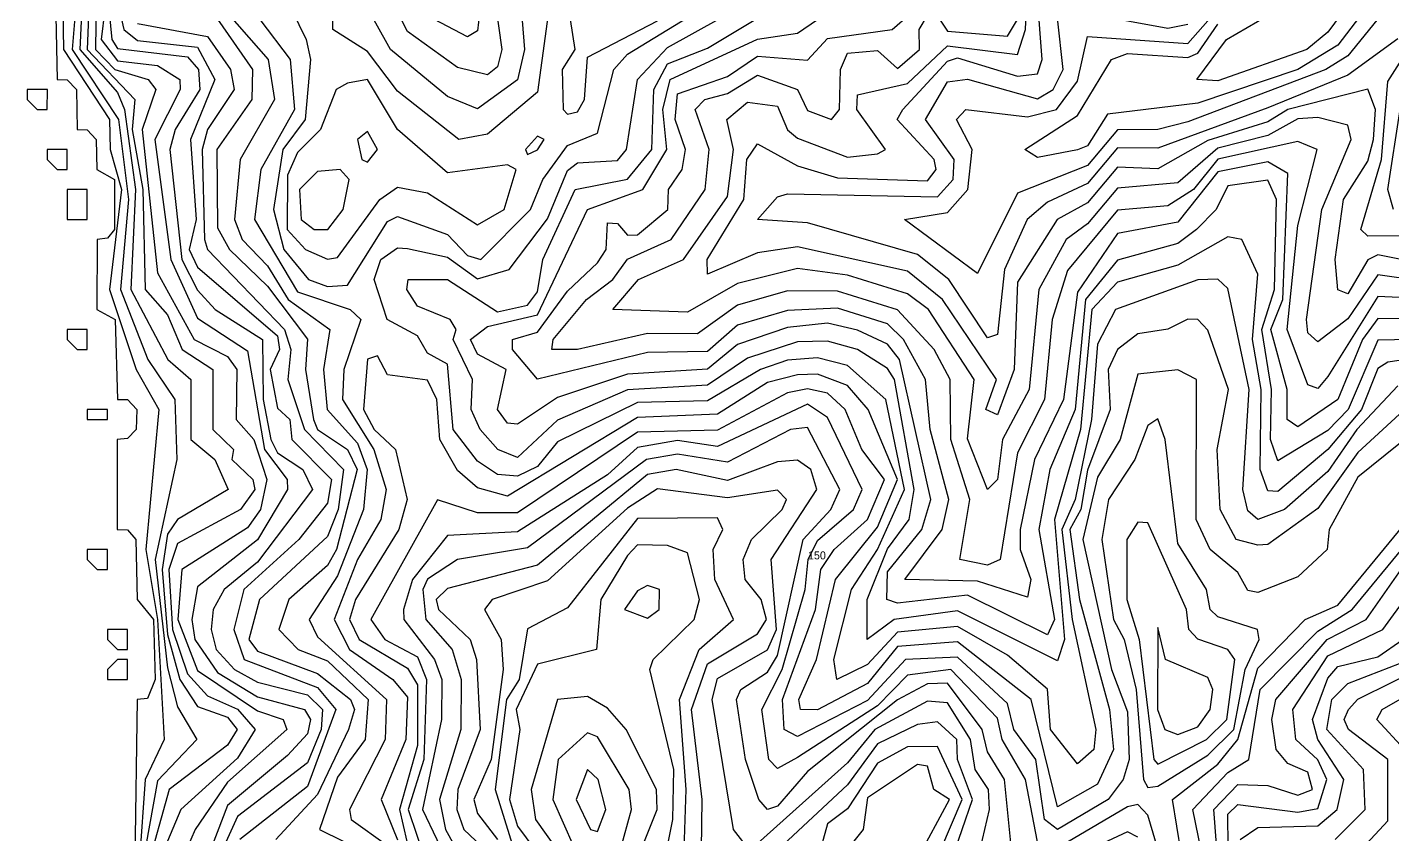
# Model space of a CAD drawing. Header units: metres. Extents: x 310028 to 360472, y 4137098 to 4159193.
# Drawn here: x 356918 to 358965, y 4148160 to 4149371 of the extents above; entities that cross this region are included whole.
import ezdxf

# ---------------------------------------------------------------- set-up
doc = ezdxf.new("R2010")
doc.units = ezdxf.units.M
for name, color, linetype in [('COAST', 5, 'Continuous'), ('CONTOUR', 254, 'Continuous'), ('CONTOUR_INDEX', 33, 'Continuous'), ('CONTOUR_LABELS', 7, 'Continuous')]:
    doc.layers.add(name, color=color, linetype=linetype)

msp = doc.modelspace()

# ---------------------------------------------------------------- linework, layer by layer
at = {"layer": 'COAST'}
for points in [[(356957.5, 4149532.5), (356962.4, 4149292.5), (356977.5, 4149291.9), (356991.1, 4149277.5), (356992.3, 4149217.5), (357007.5, 4149216.6), (357020.6, 4149202.5), (357022, 4149157.5), (357048.2, 4149142.5), (357048.3, 4149067.5), (357037.5, 4149054.2), (357022.1, 4149052.5), (357021.9, 4148947.5), (357049, 4148932.5), (357052.5, 4148812.5), (357067.5, 4148812.3), (357081.7, 4148797.5), (357080.7, 4148767.5), (357067.5, 4148753.6), (357052.2, 4148752.5), (357052.4, 4148617.5), (357067.5, 4148616.9), (357080, 4148602.5), (357082, 4148512.5), (357106.7, 4148482.5), (357109.4, 4148392.5), (357097.5, 4148364), (357082.2, 4148362.5), (357078.6, 4148122.5)], [(356917.5, 4149262.5), (356932.5, 4149247.5), (356947.5, 4149247.5), (356947.6, 4149277.5), (356917.5, 4149277.5), (356917.5, 4149262.5)], [(356947.5, 4149172.5), (356962.5, 4149157.5), (356977.5, 4149157.5), (356977.5, 4149187.5), (356947.5, 4149187.5), (356947.5, 4149172.5)], [(356977.5, 4149082.5), (357007.5, 4149082.5), (357007.5, 4149127.5), (356977.5, 4149127.5), (356977.5, 4149082.5)], [(356977.5, 4148902.5), (356992.5, 4148887.5), (357007.5, 4148887.5), (357007.5, 4148917.5), (356977.5, 4148917.5), (356977.5, 4148902.5)], [(357007.5, 4148782.5), (357037.5, 4148782.5), (357037.5, 4148797.5), (357007.5, 4148797.5), (357007.5, 4148782.5)], [(357007.5, 4148572.5), (357022.5, 4148557.5), (357037.5, 4148557.5), (357037.5, 4148587.5), (357007.5, 4148587.5), (357007.5, 4148572.5)], [(357037.5, 4148452.5), (357052.5, 4148437.5), (357067.5, 4148437.5), (357067.5, 4148467.5), (357037.5, 4148467.5), (357037.5, 4148452.5)], [(357037.5, 4148392.5), (357067.5, 4148392.5), (357067.5, 4148422.5), (357052.5, 4148422.5), (357037.5, 4148407.5), (357037.5, 4148392.5)]]:
    msp.add_lwpolyline(points, dxfattribs=at)
at = {"layer": 'CONTOUR'}
for points, elevation in [([(357025.4, 4149547.5), (357044.3, 4149352.5), (357052.5, 4149338.7), (357157.5, 4149326.5), (357174.2, 4149307.5), (357176, 4149277.5), (357139.3, 4149217.5), (357131.3, 4149187.5), (357149.3, 4149022.5), (357172.5, 4148976.1), (357199, 4148947.5), (357270, 4148902.5), (357271.4, 4148812.5), (357282.8, 4148752.5), (357292.5, 4148732.5), (357330.6, 4148707.5), (357344.9, 4148677.5), (357262.5, 4148568.4), (357212.6, 4148527.5), (357196.1, 4148497.5), (357193.1, 4148467.5), (357200.8, 4148437.5), (357228, 4148407.5), (357262.5, 4148388.2), (357337.5, 4148369.3), (357360.2, 4148347.5), (357358.1, 4148317.5), (357337.5, 4148267.4), (357232.5, 4148186.7), (357210.3, 4148137.5)], 70), ([(356968.8, 4149517.5), (356971.6, 4149337.5), (357040.5, 4149232.5), (357041.8, 4149187.5), (357058.5, 4149127.5), (357040.5, 4148977.5), (357080.7, 4148857.5), (357114.6, 4148797.5), (357095.1, 4148587.5), (357112.9, 4148482.5), (357122.5, 4148302.5), (357094.1, 4148242.5), (357085.8, 4148122.5)], 10), ([(357041.8, 4149457.5), (357062.1, 4149367.5), (357082.5, 4149350.7), (357172.5, 4149340.6), (357198.6, 4149292.5), (357162.1, 4149202.5), (357170.9, 4149082.5), (357160.3, 4149037.5), (357172.5, 4149010.6), (357292.5, 4148907.7), (357295.5, 4148887.5), (357281.6, 4148857.5), (357292.5, 4148799.5), (357311.2, 4148782.5), (357314.3, 4148752.5), (357373.4, 4148692.5), (357367.5, 4148656.9), (357324.7, 4148602.5), (357242.4, 4148527.5), (357227.4, 4148467.5), (357242.5, 4148422.5), (357352.5, 4148380.5), (357380.3, 4148347.5), (357337.5, 4148231.8), (357236, 4148152.5)], 80), ([(357703.4, 4149427.5), (357682.5, 4149273.2), (357607.5, 4149210.1), (357564.7, 4149202.5), (357472.5, 4149274.8), (357427.5, 4149334.4), (357375.5, 4149367.5), (357375.4, 4149442.5)], 130), ([(359002.5, 4148990.7), (358942.5, 4148999.4), (358897.5, 4148933.4), (358852.5, 4148898.8), (358837.5, 4148912.5), (358835.8, 4148932.5), (358858.6, 4149097.5), (358902.5, 4149202.5), (358897.5, 4149223.8), (358852.5, 4149235.3), (358822.5, 4149233.2), (358777.5, 4149208.4), (358702.5, 4149189.5), (358642.5, 4149137.5), (358552.5, 4149129.1), (358507.5, 4149075.6), (358475.3, 4149052.5), (358434.1, 4148977.5), (358419.8, 4148827.5), (358379.9, 4148752.5), (358372.5, 4148692.5), (358357.5, 4148677.1), (358327.5, 4148753.5), (358337.2, 4148842.5), (358269, 4148947.5), (358237.5, 4148970.9), (358147.5, 4148998.6), (358072.5, 4149008.9), (357982.5, 4148986.4), (357907.5, 4148943.3), (357795.4, 4148947.5), (357834.2, 4148992.5), (357901.5, 4149022.5), (357967.5, 4149116.7), (357976.4, 4149187.5), (357966.6, 4149232.5), (357997.5, 4149258.3), (358042.5, 4149252.1), (358057.5, 4149216.8), (358072.5, 4149204.5), (358147.5, 4149176), (358192.5, 4149180.9), (358204.2, 4149187.5), (358161.6, 4149247.5), (358162.5, 4149269.4), (358237.5, 4149286.5), (358297.5, 4149343), (358402.5, 4149329.9), (358414.4, 4149367.5), (358417.5, 4149436.3)], 70), ([(358954, 4149397.5), (358897.5, 4149327.7), (358864.5, 4149307.5), (358657.5, 4149228.7), (358612.5, 4149217.1), (358552.5, 4149216.9), (358507.5, 4149163.3), (358402.5, 4149121.9), (358342.5, 4149001.3), (358233.1, 4149082.5), (358297.5, 4149092.9), (358327.6, 4149127.5), (358334.3, 4149187.5), (358310.9, 4149232.5), (358324.6, 4149247.5), (358417.5, 4149236.4), (358460.8, 4149247.5), (358492.5, 4149289.9), (358507.5, 4149356.7), (358657.5, 4149346.5), (358728.5, 4149427.5)], 40), ([(358927.5, 4149444.6), (358867.5, 4149363.4), (358836.2, 4149337.5), (358702.5, 4149290.5), (358671, 4149292.5), (358715.5, 4149352.5), (358793.2, 4149397.5)], 20), ([(356999.8, 4149412.5), (356996.4, 4149337.5), (357052.5, 4149273), (357063.3, 4149247.5), (357079.7, 4149127.5), (357072.9, 4148977.5), (357128.2, 4148872.5), (357162.7, 4148842.5), (357162.7, 4148752.5), (357198.7, 4148722.5), (357218.9, 4148677.5), (357142.5, 4148632.2), (357127.5, 4148610.1), (357119.9, 4148557.5), (357127.5, 4148459.9), (357146.1, 4148392.5), (357172.5, 4148352), (357217.5, 4148335.7), (357232, 4148317.5), (357217.5, 4148293.8), (357130.3, 4148227.5), (357096.7, 4148107.5)], 30), ([(357010.1, 4149412.5), (357007.5, 4149337.5), (357078.5, 4149262.5), (357074.5, 4149217.5), (357090.6, 4149127.5), (357094, 4148977.5), (357127.5, 4148939.3), (357149.9, 4148887.5), (357195.7, 4148857.5), (357195.8, 4148767.5), (357226.8, 4148737.5), (357224.4, 4148722.5), (357255.8, 4148692.5), (357258.7, 4148677.5), (357237.3, 4148647.5), (357142.5, 4148596.1), (357129.9, 4148557.5), (357135.4, 4148467.5), (357157.5, 4148400.8), (357187.5, 4148367.7), (357232.5, 4148347.8), (357259.1, 4148317.5), (357232.5, 4148274.1), (357147.9, 4148197.5), (357097.1, 4148077.5)], 40), ([(357202.5, 4149408.9), (357278.6, 4149322.5), (357288.1, 4149262.5), (357236.7, 4149172.5), (357228.2, 4149082.5), (357239.7, 4149052.5), (357277.5, 4149013), (357308.5, 4148962.5), (357370.9, 4148917.5), (357361.5, 4148857.5), (357367.2, 4148797.5), (357412.5, 4148746.8), (357427.2, 4148707.5), (357421.5, 4148647.5), (357382.5, 4148548), (357340.3, 4148482.5), (357352.5, 4148456.4), (357456.1, 4148362.5), (357453.9, 4148302.5), (357400.5, 4148197.5), (357403.2, 4148182.5), (357457.5, 4148143.5)], 110), ([(357339.2, 4148992.5), (357367.5, 4148981.9), (357397.5, 4148983.6), (357457.5, 4149079.2), (357472.5, 4149086.6), (357547.5, 4149059.8), (357577.5, 4149028.5), (357597.8, 4149022.5), (357672, 4149097.5), (357690.7, 4149142.5), (357727.5, 4149193.3), (357772.5, 4149211.9), (357796.8, 4149307.5), (357817.5, 4149330.1), (357967.5, 4149422.3)], 130), ([(357656.9, 4149412.5), (357663.1, 4149337.5), (357652.5, 4149291.7), (357592.5, 4149248.4), (357547.5, 4149266.6), (357462.1, 4149337.5), (357420.8, 4149412.5)], 120), ([(358972.5, 4148832.7), (358910.9, 4148767.5), (358867.5, 4148704.1), (358802.8, 4148647.5), (358762.5, 4148632.3), (358747.5, 4148645.2), (358740, 4148677.5), (358749.8, 4148827.5), (358717.5, 4148978.9), (358702.5, 4148992.7), (358672.5, 4148991.6), (358549.4, 4148947.5), (358522.5, 4148895.3), (358513.1, 4148782.5), (358488.8, 4148662.5), (358468.9, 4148617.5), (358484.2, 4148482.5), (358519.9, 4148317.5), (358516.9, 4148287.5), (358492.5, 4148265.7), (358451.8, 4148317.5), (358447.5, 4148377.9), (358387.5, 4148429), (358312.5, 4148471.9), (358222.5, 4148463.1), (358177.5, 4148414.7), (358131.4, 4148392.5), (358126.8, 4148422.5), (358153.4, 4148527.5), (358192.5, 4148587.3), (358232.9, 4148677.5), (358204.7, 4148812.5), (358147.5, 4148863.3), (358102.5, 4148874.7), (358057.5, 4148871.1), (358016.7, 4148857.5), (357937.5, 4148810.1), (357832.5, 4148807.8), (357712.5, 4148748.6), (357682.5, 4148711.7), (357652.5, 4148697.4), (357622.5, 4148699.7), (357592.5, 4148719.8), (357556, 4148767.5), (357547.5, 4148865.3), (357517.5, 4148882), (357502.5, 4148907.8), (357456.9, 4148932.5), (357437.8, 4148992.5), (357447.4, 4149022.5), (357472.5, 4149039.9), (357487.5, 4149038.8), (357547.5, 4149025.7), (357592.5, 4148993.1), (357640.1, 4149007.5), (357697.5, 4149083.4), (357727.5, 4149156), (357742.5, 4149167.5), (357802.5, 4149171), (357815.9, 4149187.5), (357832.4, 4149292.5), (357877.5, 4149340.5), (357997.5, 4149406.7)], 120), ([(357618.8, 4149412.5), (357629.3, 4149337.5), (357622.5, 4149311.2), (357607.5, 4149299.5), (357562.5, 4149310.1), (357487.5, 4149364.2), (357463.6, 4149412.5)], 110), ([(359017.5, 4148933.3), (358942.5, 4148933.7), (358919.5, 4148902.5), (358882.5, 4148812.5), (358822.5, 4148771.4), (358806.9, 4148782.5), (358806.5, 4148827.5), (358782.3, 4148917.5), (358800.4, 4148962.5), (358807.5, 4149151.1), (358777.5, 4149168.8), (358702.5, 4149153.7), (358642.5, 4149078.4), (358552.5, 4149061.1), (358492.5, 4148973.4), (358471.5, 4148812.5), (358427.9, 4148722.5), (358406.2, 4148617.5), (358406.5, 4148587.5), (358422.5, 4148542.5), (358417.5, 4148515.6), (358342.5, 4148539.9), (358233.3, 4148542.5), (358289.2, 4148617.5), (358299.2, 4148662.5), (358271.2, 4148767.5), (358264.4, 4148842.5), (358231.4, 4148902.5), (358207.5, 4148925.8), (358132.5, 4148949.5), (358057.5, 4148945.9), (357982.5, 4148923.6), (357937.5, 4148884.3), (357847.5, 4148882.7), (357682.5, 4148842.9), (357645, 4148887.5), (357645.1, 4148902.5), (357682.5, 4148913.3), (357727.5, 4148974.8), (357772.5, 4149017.5), (357785.3, 4149037.5), (357787.5, 4149077.5), (357802.5, 4149076.2), (357817.5, 4149058.6), (357832.5, 4149059.3), (357878.1, 4149097.5), (357879.1, 4149127.5), (357899.5, 4149157.5), (357904.4, 4149187.5), (357889.2, 4149232.5), (357892.5, 4149270.6), (357967.5, 4149296.9), (358012.5, 4149327.5), (358087.5, 4149321.4), (358117.5, 4149353.8), (358214.2, 4149367.5), (358267.5, 4149413.9)], 90), ([(358987.5, 4149020.4), (358942.5, 4149029.3), (358927.5, 4149021.7), (358897.5, 4148970.7), (358882.5, 4148977), (358878.5, 4149022.5), (358890.9, 4149112.5), (358927.5, 4149170), (358936.3, 4149202.5), (358939, 4149247.5), (358927.5, 4149278), (358807.5, 4149247.5), (358777.5, 4149228.6), (358687.5, 4149200.8), (358612.5, 4149158.3), (358552.5, 4149160.6), (358507.5, 4149107.1), (358461.8, 4149082.5), (358402.5, 4148988.5), (358397.2, 4148857.5), (358372.5, 4148789.1), (358354.7, 4148797.5), (358371, 4148842.5), (358290, 4148962.5), (358237.5, 4149004.7), (358072.5, 4149041.4), (358012.5, 4149032.1), (357937.5, 4149000.3), (357937.1, 4149022.5), (357991.8, 4149112.5), (357996.3, 4149172.5), (358012.5, 4149195.6), (358072.5, 4149162.6), (358132.5, 4149144.8), (358267.5, 4149140.5), (358280.2, 4149157.5), (358277.1, 4149172.5), (358222, 4149232.5), (358230.2, 4149247.5), (358297.5, 4149319.8), (358312.5, 4149324.6), (358402.5, 4149297.4), (358432.5, 4149300.6), (358439.5, 4149322.5), (358432.5, 4149414.5)], 60), ([(358942.5, 4149423), (358882.5, 4149343.8), (358822.5, 4149307.4), (358672.5, 4149256.6), (358537.5, 4149240.4), (358507.5, 4149192.8), (358492.5, 4149186.6), (358432.5, 4149175.2), (358413.4, 4149187.5), (358492.5, 4149238.1), (358543.1, 4149322.5), (358567.5, 4149331.4), (358657.5, 4149325.5), (358672.5, 4149331.7), (358702.5, 4149375.1)], 30), ([(356989.8, 4149397.5), (356984.6, 4149337.5), (357054.4, 4149232.5), (357069.3, 4149112.5), (357057.4, 4148977.5), (357098.3, 4148872.5), (357138.7, 4148812.5), (357141.9, 4148722.5), (357109.1, 4148572.5), (357127.5, 4148409.9), (357142.5, 4148351.2), (357171.6, 4148302.5), (357112.5, 4148240.5), (357088.6, 4148107.5)], 20), ([(357033.8, 4149397.5), (357028.3, 4149352.5), (357052.5, 4149320.4), (357112.5, 4149313.4), (357146.2, 4149292.5), (357146.5, 4149277.5), (357108.5, 4149202.5), (357132.8, 4149022.5), (357172.5, 4148934.2), (357247.5, 4148885.4), (357273, 4148737.5), (357307.2, 4148692.5), (357307.8, 4148677.5), (357262.5, 4148601.9), (357172.5, 4148531.5), (357164.1, 4148482.5), (357168.9, 4148452.5), (357202.5, 4148402.6), (357262.5, 4148366.3), (357333, 4148347.5), (357342.1, 4148332.5), (357337.5, 4148310.8), (357307.5, 4148278.1), (357217.5, 4148203.3), (357186.7, 4148122.5)], 60), ([(357313.5, 4149397.5), (357335.6, 4149352.5), (357342.3, 4149322.5), (357334.1, 4149232.5), (357300.8, 4149187.5), (357286.7, 4149097.5), (357302.4, 4149037.5), (357339.2, 4148992.5)], 130), ([(359017.5, 4148963.5), (358942.5, 4148966.8), (358867.5, 4148846.9), (358852.5, 4148828.9), (358837.5, 4148834.1), (358806.5, 4148917.5), (358822.5, 4149073.2), (358851.8, 4149187.5), (358822.5, 4149199.3), (358702.5, 4149172.8), (358666, 4149127.5), (358627.5, 4149102.6), (358552.5, 4149096.4), (358477.5, 4149006), (358454.1, 4148932.5), (358442.6, 4148812.5), (358402.5, 4148732.2), (358376.2, 4148572.5), (358357.5, 4148563.9), (358316, 4148572.5), (358330.9, 4148662.5), (358302.2, 4148752.5), (358301.2, 4148842.5), (358277.4, 4148887.5), (358222.5, 4148946.7), (358132.5, 4148974.6), (358057.5, 4148975.5), (357982.5, 4148953.8), (357922.5, 4148910.9), (357847.5, 4148911.3), (357742.5, 4148887.3), (357703.8, 4148887.5), (357705.9, 4148902.5), (357756, 4148962.5), (357795.3, 4148992.5), (357817.5, 4149023), (357883.2, 4149052.5), (357934.1, 4149127.5), (357940.1, 4149187.5), (357919.1, 4149247.5), (357933.7, 4149262.5), (357967.5, 4149271.1), (358012.5, 4149298.8), (358072.5, 4149277.5), (358087.5, 4149245.9), (358123.4, 4149232.5), (358135.3, 4149247.5), (358137.1, 4149307.5), (358147.5, 4149331.8), (358192.5, 4149335.8), (358222.5, 4149308.8), (358255.3, 4149337.5), (358255.1, 4149367.5), (358267.5, 4149388.1)], 80), ([(358282.5, 4149387.5), (358297.5, 4149364.7), (358387.5, 4149357.4), (358402.2, 4149382.5)], 80), ([(357082.5, 4149376.3), (357187.5, 4149356.8), (357222.3, 4149307.5), (357227.9, 4149277.5), (357187.6, 4149217.5), (357179.9, 4149187.5), (357183, 4149052.5), (357187.6, 4149037.5), (357303.2, 4148917.5), (357312.9, 4148887.5), (357308.2, 4148842.5), (357333.3, 4148767.5), (357391.5, 4148707.5), (357383.7, 4148647.5), (357367.5, 4148606.7), (357265.7, 4148512.5), (357249.6, 4148452.5), (357262.5, 4148434.8), (357352.5, 4148401.4), (357402.1, 4148362.5), (357408, 4148347.5), (357399.2, 4148317.5), (357352.5, 4148219.8), (357290.4, 4148152.5)], 90), ([(357266.2, 4149382.5), (357311.7, 4149322.5), (357318.2, 4149247.5), (357267.8, 4149157.5), (357258.2, 4149082.5), (357322.5, 4148973.8), (357401.5, 4148947.5), (357417.8, 4148932.5), (357392, 4148857.5), (357390, 4148812.5), (357436.9, 4148737.5), (357455.4, 4148677.5), (357447.6, 4148632.5), (357412.5, 4148572.2), (357377.7, 4148482.5), (357400.7, 4148437.5), (357465.8, 4148392.5), (357487.5, 4148365.9), (357485.1, 4148302.5), (357448.1, 4148212.5), (357472.5, 4148151.9)], 120), ([(359032.5, 4148879.1), (358957.5, 4148868.2), (358942.5, 4148858.8), (358918.2, 4148797.5), (358867.5, 4148737.2), (358792.5, 4148674.1), (358777.5, 4148675.3), (358766.4, 4148707.5), (358767.5, 4148827.5), (358754.5, 4148902.5), (358762.5, 4149000.4), (358738.9, 4149052.5), (358717.5, 4149056.3), (358642.5, 4149013.6), (358552.5, 4148988.3), (358513.9, 4148947.5), (358496.9, 4148767.5), (358457.8, 4148632.5), (358472.9, 4148452.5), (358462.5, 4148420.1), (358312.5, 4148495.5), (358217.3, 4148482.5), (358176.7, 4148452.5), (358177, 4148512.5), (358207.5, 4148588.4), (358239.8, 4148632.5), (358247.5, 4148677.5), (358217.7, 4148842.5), (358207.5, 4148859), (358162.5, 4148887.3), (358117.5, 4148900), (358072.5, 4148899), (357997.5, 4148874.4), (357937.5, 4148833.9), (357817.5, 4148826.9), (357712.5, 4148781.2), (357652.5, 4148725.5), (357623.2, 4148737.5), (357596.8, 4148767.5), (357583, 4148797.5), (357584.9, 4148842.5), (357556.1, 4148902.5), (357560.4, 4148917.5), (357551.5, 4148932.5), (357502.5, 4148952.1), (357486.4, 4148977.5), (357488.5, 4148992.5), (357547.5, 4148992.1), (357622.5, 4148943.6), (357667.5, 4148953.6), (357682.5, 4148973.9), (357690.5, 4149022.5), (357739.2, 4149127.5), (357817.5, 4149142.6), (357854, 4149187.5), (357857.1, 4149277.5), (357877.5, 4149316), (357937.5, 4149339.3), (358012.5, 4149384.1)], 110), ([(357731.3, 4149382.5), (357738.3, 4149337.5), (357719.6, 4149307.5), (357720.9, 4149247.5)], 140), ([(357720.9, 4149247.5), (357727.5, 4149240.3), (357742.5, 4149244), (357753, 4149262.5), (357757.5, 4149325.8), (357862.5, 4149380.2)], 140), ([(357334.5, 4149037.5), (357367.5, 4149022.8), (357382.5, 4149025.3), (357446.1, 4149112.5), (357472.5, 4149130.8), (357517.5, 4149122.3), (357592.5, 4149074.4), (357632.6, 4149097.5), (357650.8, 4149157.5), (357637.5, 4149164.4), (357547.5, 4149152.1), (357472.8, 4149217.5), (357427.5, 4149292.4), (357397.5, 4149286.6), (357380.6, 4149277.5), (357357.1, 4149217.5), (357322.5, 4149182.7), (357307.5, 4149148.9), (357307, 4149067.5), (357334.5, 4149037.5)], 140), ([(358966.1, 4149097.5), (358957.5, 4149127.5), (358975.9, 4149247.5)], 40), ([(357664.6, 4149187.5), (357667.5, 4149179.9), (357682.5, 4149187), (357692.4, 4149202.5), (357682.5, 4149207.3), (357664.6, 4149187.5)], 140), ([(358987.5, 4148801.7), (358912.5, 4148732.9), (358852.5, 4148649), (358777.5, 4148594.6), (358762.5, 4148593.8), (358730.4, 4148602.5), (358706.4, 4148647.5), (358701.5, 4148737.5), (358718.8, 4148827.5), (358687.5, 4148916.2), (358672.5, 4148932.4), (358657.5, 4148933), (358627.5, 4148917.6), (358582.5, 4148910.7), (358552.5, 4148887.2), (358538.4, 4148857.5), (358541.2, 4148797.5), (358507.5, 4148706.3), (358497.2, 4148647.5), (358480.7, 4148617.5), (358495.4, 4148512.5), (358540.5, 4148347.5), (358546.5, 4148287.5), (358522.5, 4148235.4), (358462.5, 4148201.3), (358422.7, 4148362.5), (358312.5, 4148449), (358222.5, 4148441.8), (358177.5, 4148386.4), (358102.5, 4148347), (358076.9, 4148347.5), (358074.3, 4148362.5), (358100.9, 4148422.5), (358129.2, 4148542.5), (358192.5, 4148620.7), (358222.5, 4148692.5), (358178.5, 4148797.5), (358147.5, 4148833.3), (358102.5, 4148850.3), (358072.5, 4148849.5), (358027.5, 4148837.7), (357952.5, 4148790.1), (357832.5, 4148785.4), (357637.5, 4148667.4), (357592.5, 4148679.6), (357562.5, 4148705.8), (357536.3, 4148752.5), (357531.5, 4148812.5), (357517.5, 4148841.5), (357457.5, 4148849.3), (357442.5, 4148877.7), (357427.5, 4148872.8), (357421.5, 4148797.5), (357437.6, 4148767.5), (357469.4, 4148737.5), (357487, 4148662.5), (357474.4, 4148617.5), (357409.5, 4148512.5), (357400.7, 4148482.5), (357415.3, 4148452.5), (357487.5, 4148409.1), (357502.5, 4148384.3), (357502.5, 4148293.1), (357475.5, 4148197.5), (357503.1, 4148077.5)], 130), ([(359017.5, 4148780.1), (358912.5, 4148695.9), (358869.9, 4148617.5), (358866.8, 4148587.5), (358822.5, 4148546.4), (358762.5, 4148522.9), (358747.5, 4148526), (358732.5, 4148552.8), (358691, 4148587.5), (358670.3, 4148632.5), (358670.7, 4148842.5), (358642.5, 4148856.9), (358582.5, 4148850.1), (358556.3, 4148752.5), (358522.5, 4148695.7), (358500.3, 4148602.5), (358543.1, 4148407.5), (358567.5, 4148343.8), (358569.6, 4148272.5), (358561, 4148242.5), (358538.3, 4148212.5), (358462.5, 4148167.4), (358443, 4148182.5), (358430, 4148272.5), (358396.9, 4148317.5), (358387.5, 4148356.5), (358312.5, 4148426), (358234.5, 4148422.5), (358177.5, 4148360.9), (358072.5, 4148306.9), (358052.2, 4148317.5), (358049.8, 4148362.5), (358099.2, 4148497.5), (358107.2, 4148557.5), (358127.2, 4148587.5), (358177.5, 4148632.1), (358202.8, 4148692.5), (358169, 4148737.5), (358144, 4148797.5), (358117.5, 4148822), (358087.5, 4148828.4), (358057.5, 4148822.4), (357952.5, 4148766.1), (357832.5, 4148763.2), (357652.5, 4148642.4), (357592.5, 4148642.2), (357532.5, 4148661.9), (357432.8, 4148482.5), (357453.6, 4148452.5), (357502.5, 4148426.3), (357516, 4148392.5), (357512.1, 4148272.5), (357488.8, 4148197.5), (357529.3, 4148077.5)], 140), ([(358394.6, 4148122.5), (358382.9, 4148242.5), (358357.5, 4148283.6), (358349.5, 4148317.5), (358297.5, 4148386.7), (358267.5, 4148385.7), (358222.5, 4148362), (358087.5, 4148254.2), (358042.5, 4148202.4), (358027.5, 4148197.2), (358014.2, 4148212.5), (357994.3, 4148272.5), (357980.7, 4148362.5), (357987.3, 4148377.5), (358027.5, 4148403.4), (358042.5, 4148428.4), (358080.8, 4148602.5), (358122.2, 4148647.5), (358135.8, 4148677.5), (358087.5, 4148770.4), (358062.1, 4148767.5), (357967.5, 4148718.1), (357892.5, 4148730.2), (357845.8, 4148722.5), (357667.5, 4148589.9), (357562.5, 4148572.2), (357517.5, 4148543), (357510.6, 4148527.5), (357515.2, 4148482.5), (357554.6, 4148437.5), (357568.3, 4148392.5), (357567.5, 4148317.5), (357535.8, 4148212.5), (357544.7, 4148167.5), (357586, 4148092.5)], 160), ([(357997.5, 4148140.1), (357976.5, 4148167.5), (357944.3, 4148362.5), (357952.5, 4148393.7), (358027.5, 4148436.8), (358040.9, 4148467.5), (358032.9, 4148572.5), (358101.5, 4148677.5), (358092.2, 4148707.5), (358072.5, 4148721.4), (358042.5, 4148718.9), (357967.5, 4148690.7), (357890.7, 4148707.5), (357847.5, 4148700), (357682.5, 4148564), (357547.5, 4148528.8), (357530.6, 4148512.5), (357533.9, 4148497.5), (357581.7, 4148452.5), (357591.3, 4148422.5), (357596.8, 4148317.5), (357563.3, 4148227.5), (357561.7, 4148197.5), (357572.2, 4148167.5), (357607.5, 4148134)], 170), ([(357928.4, 4148137.5), (357929.4, 4148212.5), (357913.3, 4148347.5), (357937.5, 4148415.7), (358012.5, 4148460.9), (358026, 4148482.5), (358018, 4148512.5), (357994.1, 4148542.5), (357991, 4148572.5), (358003.2, 4148602.5), (358049.2, 4148647.5), (358056.1, 4148662.5), (358042.5, 4148676.4), (357967.5, 4148664.7), (357862.5, 4148678.3), (357817.5, 4148649.5), (357697.5, 4148540.2), (357614.8, 4148512.5), (357603.1, 4148497.5), (357627.9, 4148452.5), (357631.1, 4148407.5), (357613, 4148272.5), (357587.2, 4148212.5), (357592.5, 4148191.5), (357622.7, 4148152.5)], 180), ([(357901.7, 4148107.5), (357905.5, 4148227.5), (357895.7, 4148362.5), (357924.8, 4148437.5), (357976.3, 4148482.5), (357948.7, 4148542.5), (357945.9, 4148587.5), (357960.5, 4148617.5), (357952.5, 4148634.8), (357832.5, 4148634), (357727.5, 4148500), (357667.5, 4148468.5), (357654.9, 4148392.5), (357635.9, 4148362.5), (357619.2, 4148227.5), (357647, 4148137.5)], 190), ([(358654, 4148092.5), (358634.5, 4148212.5), (358702.5, 4148265.4), (358732.6, 4148302.5), (358762.5, 4148409.3), (358833.7, 4148482.5), (358882.5, 4148503.8), (358987.5, 4148631.3)], 140), ([(358606.6, 4148272.5), (358612.5, 4148265.5), (358685.8, 4148302.5), (358716.3, 4148332.5), (358728.1, 4148422.5), (358717.5, 4148437.4), (358672.5, 4148453), (358659.4, 4148467.5), (358655.6, 4148497.5), (358597.5, 4148627.4), (358582.5, 4148628.4), (358566.1, 4148602.5), (358566.1, 4148512.5), (358584.8, 4148452.5), (358606.6, 4148272.5)], 160), ([(358708.1, 4147987.5), (358665.4, 4148197.5), (358717.5, 4148252.8), (358749, 4148272.5), (358766.1, 4148377.5), (358852.5, 4148464.6), (358904.3, 4148497.5), (359002.5, 4148616.6)], 130), ([(358704.6, 4148092.5), (358696.6, 4148197.5), (358732.5, 4148234.7), (358777.5, 4148233.5), (358822.5, 4148218.9), (358844.8, 4148227.5), (358837.5, 4148253.4), (358807.5, 4148266.1), (358790.1, 4148287.5), (358783.8, 4148332.5), (358789.8, 4148362.5), (358866.8, 4148452.5), (358925.2, 4148482.5), (359009.1, 4148602.5)], 120), ([(357812.8, 4148497.5), (357847.5, 4148484.2), (357865, 4148497.5), (357865.6, 4148527.5), (357847.5, 4148533.3), (357832.5, 4148525.5), (357812.8, 4148497.5)], 210), ([(358718.7, 4148092.5), (358717.5, 4148190.1), (358732.5, 4148204.9), (358822.5, 4148193.1), (358852.5, 4148198.8), (358866.3, 4148242.5), (358852.5, 4148272), (358819.9, 4148302.5), (358815, 4148347.5), (358867.5, 4148428), (358950, 4148467.5), (358987.5, 4148519)], 110), ([(358623.4, 4148317.5), (358642.5, 4148309.9), (358672.5, 4148321.1), (358691, 4148347.5), (358695.4, 4148377.5), (358687.5, 4148395.5), (358624.2, 4148422.5), (358612.5, 4148470.1), (358612.1, 4148347.5), (358623.4, 4148317.5)], 170), ([(358878.5, 4148152.5), (358923.7, 4148197.5), (358921, 4148257.5), (358866, 4148317.5), (358873.5, 4148362.5), (358897.5, 4148386.1), (358990.5, 4148422.5)], 90), ([(358912.5, 4148131.8), (358957.5, 4148180.4), (358957.8, 4148272.5), (358898.8, 4148317.5), (358892.2, 4148332.5), (358898.5, 4148347.5), (358912.5, 4148362.6), (359017.5, 4148414.8)], 80), ([(358982.4, 4148287.5), (358940.9, 4148332.5), (358949, 4148347.5), (359053.8, 4148407.5)], 70), ([(357837.9, 4148137.5), (357861.8, 4148197.5), (357861, 4148227.5), (357815.5, 4148317.5), (357787.5, 4148349.3), (357757.5, 4148366.8), (357712.5, 4148362.3), (357673.2, 4148227.5), (357679.7, 4148182.5), (357711.3, 4148137.5)], 210), ([(358339.3, 4148107.5), (358360.1, 4148197.5), (358358.7, 4148227.5), (358338.7, 4148257.5), (358331.6, 4148302.5), (358297.5, 4148357.1), (358267.5, 4148359.8), (358188.6, 4148317.5), (358147.5, 4148267.5), (358012.5, 4148146.5)], 170), ([(358304, 4148122.5), (358335, 4148212.5), (358312.2, 4148272.5), (358311.3, 4148302.5), (358282.5, 4148328.9), (358252.5, 4148324.8), (358192.5, 4148295.8), (358147.5, 4148234.5), (358043.4, 4148137.5)], 180), ([(357790.3, 4148077.5), (357823.4, 4148197.5), (357819.9, 4148227.5), (357772.5, 4148306.5), (357757.5, 4148312.3), (357713.5, 4148272.5), (357705.4, 4148212.5), (357751.9, 4148107.5)], 220), ([(358287.2, 4148137.5), (358319.2, 4148212.5), (358282.5, 4148291.6), (358237.5, 4148291.5), (358192.5, 4148266.8), (358147.5, 4148198.3), (358117.5, 4148175.7), (358069.2, 4148002.5)], 190), ([(357762.1, 4148167.5), (357772.5, 4148164.2), (357785, 4148197.5), (357773.6, 4148242.5), (357757.5, 4148257.5), (357740.3, 4148212.5), (357762.1, 4148167.5)], 230), ([(358582.5, 4148155.6), (358567.5, 4148163.9), (358477.5, 4148121.7)], 160)]:
    msp.add_lwpolyline(points, dxfattribs=dict(at, elevation=elevation))
at = {"layer": 'CONTOUR_INDEX'}
for points, elevation in [([(357607.5, 4149495.7), (357592.5, 4149365.3), (357577.5, 4149356.1), (357517.5, 4149387.8)], 100), ([(357020.9, 4149412.5), (357019.8, 4149337.5), (357048.9, 4149307.5), (357098.5, 4149292.5), (357110.3, 4149277.5), (357089.9, 4149217.5), (357112.5, 4149002.2), (357167.5, 4148902.5), (357217.5, 4148876.9), (357231.6, 4148857.5), (357230.6, 4148782.5), (357257.1, 4148752.5), (357276.6, 4148692.5), (357267.2, 4148647.5), (357247.5, 4148619.6), (357149.2, 4148557.5), (357143.1, 4148482.5), (357172.5, 4148405.8), (357262.5, 4148345.1), (357301.4, 4148332.5), (357306.5, 4148317.5), (357217.5, 4148238.2), (357169.2, 4148167.5), (357136.8, 4148092.5)], 50), ([(358507.5, 4149391.3), (358627.5, 4149369.3), (358657.5, 4149375.5)], 50), ([(357202.5, 4149382.7), (357255.1, 4149307.5), (357254.3, 4149262.5), (357201.6, 4149187.5), (357202.5, 4149070), (357220.7, 4149037.5), (357277.5, 4148982.2), (357337.5, 4148902.6), (357334.6, 4148857.5), (357346.8, 4148782.5), (357352.8, 4148767.5), (357397.6, 4148737.5), (357412.2, 4148707.5), (357381.3, 4148587.5), (357367.5, 4148563.3), (357309.9, 4148512.5), (357294.8, 4148467.5), (357323.5, 4148437.5), (357367.5, 4148420.2), (357428.8, 4148362.5), (357424.1, 4148302.5), (357382.5, 4148245.9), (357355.5, 4148167.5), (357427.5, 4148132)], 100), ([(359017.5, 4148902.8), (358942.5, 4148901.1), (358898.3, 4148797.5), (358867.5, 4148765.6), (358792.5, 4148720.3), (358781.7, 4148752.5), (358783.1, 4148827.5), (358768.7, 4148917.5), (358787.8, 4148977.5), (358790.9, 4149112.5), (358777.5, 4149141.5), (358717.5, 4149133), (358700.1, 4149097.5), (358670.9, 4149067.5), (358642.5, 4149046.3), (358552.5, 4149021.3), (358504.1, 4148962.5), (358488.7, 4148797.5), (358450.7, 4148707.5), (358434.3, 4148617.5), (358458, 4148482.5), (358447.5, 4148459.4), (358327.5, 4148518.7), (358222.5, 4148506.9), (358206.5, 4148512.5), (358207.5, 4148553.9), (358258.8, 4148617.5), (358272.1, 4148662.5), (358225.6, 4148872.5), (358207.5, 4148895.3), (358162.5, 4148916.2), (358117.5, 4148926.8), (358057.5, 4148920.1), (357982.5, 4148894.8), (357937.5, 4148857.6), (357817.5, 4148850.1), (357712.5, 4148815.2), (357652.5, 4148775.1), (357637.5, 4148776.6), (357622.8, 4148797.5), (357635.5, 4148857.5), (357592.5, 4148880.3), (357582.3, 4148902.5), (357607.5, 4148921.9), (357682.5, 4148939.4), (357757.5, 4149097.5), (357840.7, 4149127.5), (357876.7, 4149187.5), (357870.7, 4149247.5), (357881.4, 4149292.5), (358012.5, 4149352.8), (358072.5, 4149362), (358102.5, 4149382.2)], 100), ([(358972.5, 4149353.2), (358897.5, 4149298.6), (358777.5, 4149249.6), (358612.5, 4149189.5), (358552.5, 4149189.8), (358507.5, 4149136.3), (358447.5, 4149108.2), (358416.9, 4149082.5), (358383, 4149007.5), (358372.5, 4148909.9), (358357.5, 4148904.7), (358299.4, 4148992.5), (358252.5, 4149029.9), (358087.5, 4149077.2), (358012.6, 4149082.5), (358042.5, 4149116.4), (358057.5, 4149120.6), (358282.5, 4149116.1), (358305.8, 4149142.5), (358307.1, 4149172.5), (358264.3, 4149232.5), (358297.5, 4149288.9), (358327.5, 4149292.9), (358432.5, 4149263.5), (358455.8, 4149277.5), (358470.8, 4149307.5), (358462.5, 4149384.5)], 50), ([(359002.5, 4149057.8), (358927.5, 4149057.4), (358917.1, 4149067.5), (358948.1, 4149172.5), (358957.5, 4149289.1), (358978.6, 4149322.5)], 50), ([(357419.3, 4149172.5), (357427.5, 4149168.4), (357442.7, 4149187.5), (357427.5, 4149214.5), (357412.7, 4149202.5), (357419.3, 4149172.5)], 150), ([(357347.4, 4149067.5), (357368.1, 4149067.5), (357391.1, 4149097.5), (357400.1, 4149142.5), (357386.6, 4149157.5), (357352.5, 4149154.3), (357325.7, 4149127.5), (357328, 4149082.5), (357347.4, 4149067.5)], 150), ([(358432.5, 4148148.7), (358414.5, 4148242.5), (358379.5, 4148302.5), (358372.5, 4148334.5), (358302.3, 4148407.5), (358237.5, 4148398.9), (358192.5, 4148352.9), (358072.5, 4148275.5), (358042.5, 4148258.8), (358029.2, 4148272.5), (358019, 4148347.5), (358049.4, 4148407.5), (358084, 4148527.5), (358088.2, 4148572.5), (358102.5, 4148600.8), (358156.5, 4148647.5), (358169.3, 4148677.5), (358117.5, 4148785.2), (358087.5, 4148805.3), (357952.5, 4148741.7), (357892.5, 4148750.8), (357832.5, 4148740.5), (357787.5, 4148699.1), (357652.5, 4148613.6), (357547.5, 4148608.5), (357494.9, 4148542.5), (357481.6, 4148497.5), (357482, 4148482.5), (357528.1, 4148422.5), (357539.2, 4148392.5), (357538.7, 4148332.5), (357510, 4148197.5), (357552.9, 4148107.5)], 150), ([(358591.3, 4148242.5), (358597.5, 4148230.4), (358612.5, 4148232.4), (358687.5, 4148278.9), (358726.5, 4148317.5), (358743.6, 4148407.5), (358764.8, 4148452.5), (358762.2, 4148467.5), (358702.5, 4148486.2), (358691.3, 4148497.5), (358685.8, 4148527.5), (358642.5, 4148596.2), (358623.5, 4148752.5), (358612.5, 4148783.3), (358597.5, 4148773.2), (358578.2, 4148722.5), (358538.8, 4148662.5), (358528.8, 4148602.5), (358546.1, 4148482.5), (358562.3, 4148452.5), (358580, 4148377.5), (358591.3, 4148242.5)], 150), ([(357870.7, 4148107.5), (357885.7, 4148182.5), (357887.2, 4148257.5), (357850.9, 4148407.5), (357856, 4148422.5), (357917.5, 4148482.5), (357925.7, 4148512.5), (357907.5, 4148582.2), (357877.5, 4148593.3), (357832.5, 4148594.4), (357817.5, 4148578.1), (357777.5, 4148512.5), (357770.8, 4148437.5), (357682.5, 4148415.4), (357650.8, 4148347.5), (357656.1, 4148317.5), (357640.4, 4148212.5), (357652.5, 4148172.4), (357678.3, 4148137.5)], 200), ([(358736.4, 4148152.5), (358762.5, 4148170.4), (358852.5, 4148172.6), (358881.5, 4148197.5), (358891.8, 4148242.5), (358852.6, 4148302.5), (358844.8, 4148332.5), (358867.5, 4148394.1), (358882.5, 4148411.7), (358942.5, 4148426.4), (358979.9, 4148452.5)], 100), ([(358251.8, 4148122.5), (358300.1, 4148212.5), (358276.7, 4148227.5), (358267.5, 4148262.5), (358252.5, 4148264.8), (358177.5, 4148214.6), (358171.1, 4148167.5), (358146.8, 4148137.5)], 200), ([(358630.7, 4148077.5), (358597.5, 4148188.9), (358582.5, 4148204.7), (358567.5, 4148201.1), (358477.5, 4148148.4)], 150)]:
    msp.add_lwpolyline(points, dxfattribs=dict(at, elevation=elevation))

# ---------------------------------------------------------------- texts
at = {"layer": 'CONTOUR_LABELS'}
msp.add_text('150', height=12, dxfattribs=at).set_placement((358088.2, 4148572.5))

doc.saveas('drawing.dxf')
